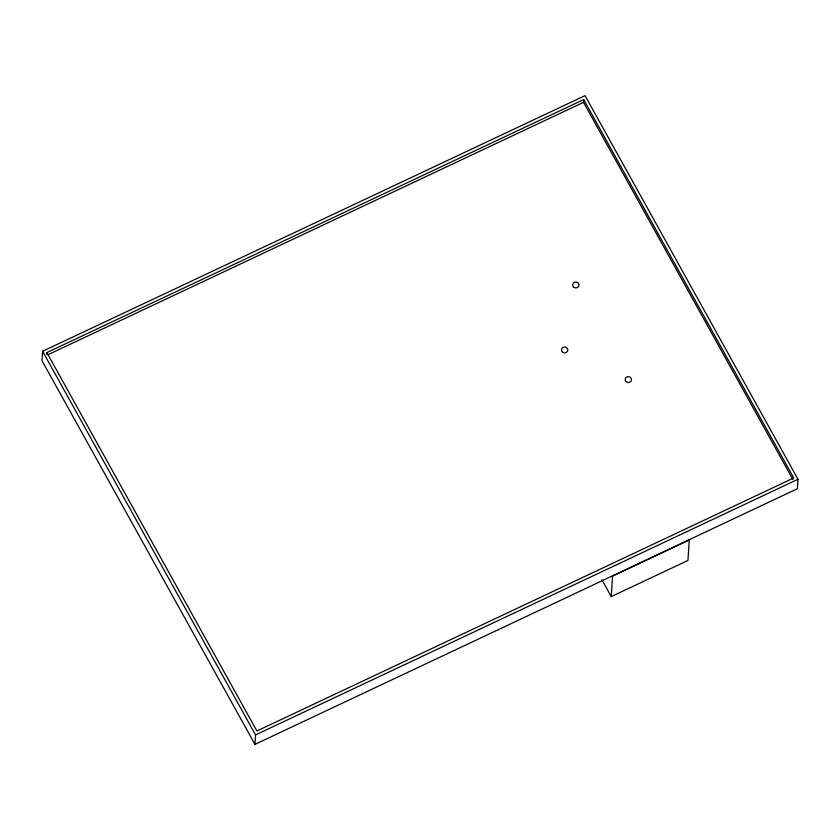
<?xml version="1.0" encoding="UTF-8"?>
<svg xmlns="http://www.w3.org/2000/svg" width="840" height="840" viewBox="0 0 840 840"><rect width="100%" height="100%" fill="white"/><g stroke="black" fill="none" stroke-linecap="round" stroke-linejoin="round"><path stroke-width="1.26" d="M42.599 351.278L42 360.738L254.961 744.366L797.401 488.723L798 479.262L585.039 95.634L42.599 351.278L255.549 734.916L254.961 744.366M46.736 354.417L46.851 352.58L583.684 99.572L793.748 477.971L256.904 730.978L46.851 352.58M792.928 479.588L583.517 102.333L583.684 99.572M611.268 596.589L612.559 576.114L689.251 539.973L687.96 560.448L611.268 596.589L601.933 579.779M47.859 354.774L583.517 102.333M255.549 734.916L798 479.262M573.489 286.933A3.16 2.929 3.6 0 0 578.833 285.894A3.16 2.929 3.6 0 0 575.148 282.114A3.16 2.929 3.6 0 0 573.489 286.933M626 381.528A3.16 2.929 3.6 0 0 631.344 380.489A3.16 2.929 3.6 0 0 627.659 376.709A3.16 2.929 3.6 0 0 626 381.528M562.338 351.866A3.16 2.929 3.6 0 0 567.683 350.826A3.16 2.929 3.6 0 0 563.997 347.036A3.16 2.929 3.6 0 0 562.338 351.866"/></g></svg>
